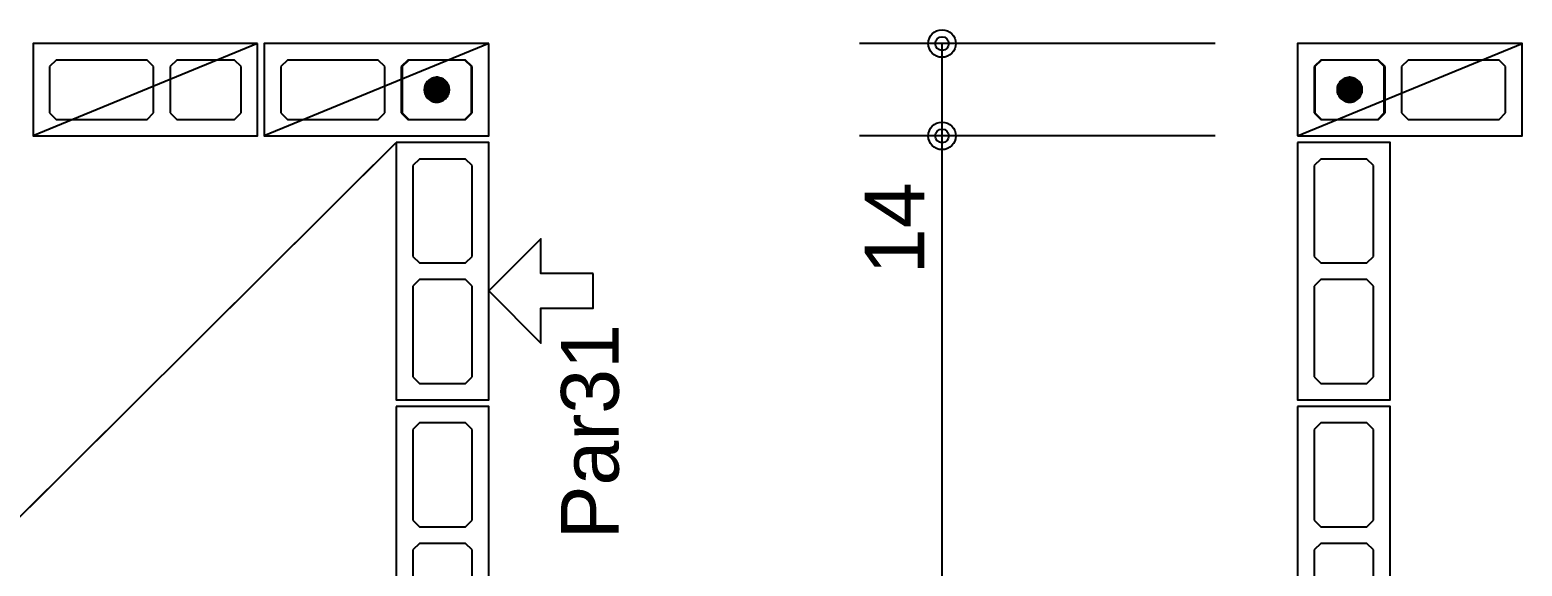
# Model space of a CAD drawing. Extents: x 0 to 119, y 0 to 84.
# Drawn here: x 31.32 to 35.84, y 59.116 to 60.742 of the extents above; entities that cross this region are included whole.
import ezdxf

# ---------------------------------------------------------------- set-up
doc = ezdxf.new("R2010")
doc.units = 0
doc.header["$MEASUREMENT"] = 0
doc.linetypes.add('ESTILO_TQS_0005', pattern=[0.4, 0.3, -0.1])
for name, color, linetype in [('27', 250, 'CONTINUOUS'), ('29', 9, 'CONTINUOUS'), ('3', 7, 'CONTINUOUS'), ('35', 255, 'CONTINUOUS'), ('45', 7, 'CONTINUOUS')]:
    doc.layers.add(name, color=color, linetype=linetype)
doc.styles.add('TQS_ARIAL', font='arial.ttf')

msp = doc.modelspace()

# ---------------------------------------------------------------- linework, layer by layer
at = {"layer": '27', "color": 250, "linetype": 'ESTILO_TQS_0005'}
for points in [[(31.69525, 60.63055), (31.67525, 60.65055), (31.40025, 60.65055), (31.38025, 60.63055), (31.38025, 60.49055), (31.40025, 60.47055), (31.67525, 60.47055), (31.69525, 60.49055), (31.69525, 60.63055)], [(31.96025, 60.63055), (31.94025, 60.65055), (31.76525, 60.65055), (31.74525, 60.63055), (31.74525, 60.49055), (31.76525, 60.47055), (31.94025, 60.47055), (31.96025, 60.49055), (31.96025, 60.63055)], [(32.39525, 60.63055), (32.37525, 60.65055), (32.10025, 60.65055), (32.08025, 60.63055), (32.08025, 60.49055), (32.10025, 60.47055), (32.37525, 60.47055), (32.39525, 60.49055), (32.39525, 60.63055)], [(32.66025, 60.63055), (32.64025, 60.65055), (32.46525, 60.65055), (32.44525, 60.63055), (32.44525, 60.49055), (32.46525, 60.47055), (32.64025, 60.47055), (32.66025, 60.49055), (32.66025, 60.63055)], [(35.210294, 60.49055), (35.230294, 60.47055), (35.405294, 60.47055), (35.425294, 60.49055), (35.425294, 60.63055), (35.405294, 60.65055), (35.230294, 60.65055), (35.210294, 60.63055), (35.210294, 60.49055)], [(35.475294, 60.49055), (35.495294, 60.47055), (35.770294, 60.47055), (35.790294, 60.49055), (35.790294, 60.63055), (35.770294, 60.65055), (35.495294, 60.65055), (35.475294, 60.63055), (35.475294, 60.49055)], [(32.50025, 60.35055), (32.48025, 60.33055), (32.48025, 60.05555), (32.50025, 60.03555), (32.64025, 60.03555), (32.66025, 60.05555), (32.66025, 60.33055), (32.64025, 60.35055), (32.50025, 60.35055)], [(35.230294, 60.35055), (35.210294, 60.33055), (35.210294, 60.05555), (35.230294, 60.03555), (35.370294, 60.03555), (35.390294, 60.05555), (35.390294, 60.33055), (35.370294, 60.35055), (35.230294, 60.35055)], [(32.50025, 59.98555), (32.48025, 59.96555), (32.48025, 59.69055), (32.50025, 59.67055), (32.64025, 59.67055), (32.66025, 59.69055), (32.66025, 59.96555), (32.64025, 59.98555), (32.50025, 59.98555)], [(35.230294, 59.98555), (35.210294, 59.96555), (35.210294, 59.69055), (35.230294, 59.67055), (35.370294, 59.67055), (35.390294, 59.69055), (35.390294, 59.96555), (35.370294, 59.98555), (35.230294, 59.98555)], [(32.50025, 59.55055), (32.48025, 59.53055), (32.48025, 59.25555), (32.50025, 59.23555), (32.64025, 59.23555), (32.66025, 59.25555), (32.66025, 59.53055), (32.64025, 59.55055), (32.50025, 59.55055)], [(35.230294, 59.55055), (35.210294, 59.53055), (35.210294, 59.25555), (35.230294, 59.23555), (35.370294, 59.23555), (35.390294, 59.25555), (35.390294, 59.53055), (35.370294, 59.55055), (35.230294, 59.55055)], [(32.50025, 59.18555), (32.48025, 59.16555), (32.48025, 58.89055), (32.50025, 58.87055), (32.64025, 58.87055), (32.66025, 58.89055), (32.66025, 59.16555), (32.64025, 59.18555), (32.50025, 59.18555)], [(35.230294, 59.18555), (35.210294, 59.16555), (35.210294, 58.89055), (35.230294, 58.87055), (35.370294, 58.87055), (35.390294, 58.89055), (35.390294, 59.16555), (35.370294, 59.18555), (35.230294, 59.18555)]]:
    msp.add_lwpolyline(points, dxfattribs=at)
at = {"layer": '29', "color": 9, "linetype": 'Continuous'}
msp.add_line((28.61025, 56.60055), (32.43025, 60.40055), dxfattribs=at)
at = {"layer": '3', "color": 7, "linetype": 'Continuous'}
for p, q in [((32.01025, 60.70055), (31.33025, 60.42055)), ((32.71025, 60.70055), (32.03025, 60.42055)), ((35.160294, 60.42055), (35.840294, 60.70055)), ((32.46775, 60.65055), (32.44775, 60.63055)), ((32.44775, 60.63055), (32.44775, 60.49055)), ((32.63775, 60.65055), (32.46775, 60.65055)), ((32.65775, 60.63055), (32.63775, 60.65055)), ((32.65775, 60.49055), (32.65775, 60.63055)), ((35.232794, 60.65055), (35.212794, 60.63055)), ((35.212794, 60.63055), (35.212794, 60.49055)), ((35.402794, 60.65055), (35.232794, 60.65055)), ((35.422794, 60.63055), (35.402794, 60.65055)), ((35.422794, 60.49055), (35.422794, 60.63055)), ((32.44775, 60.49055), (32.46775, 60.47055)), ((32.63775, 60.47055), (32.65775, 60.49055)), ((35.212794, 60.49055), (35.232794, 60.47055)), ((35.402794, 60.47055), (35.422794, 60.49055)), ((32.46775, 60.47055), (32.63775, 60.47055)), ((35.232794, 60.47055), (35.402794, 60.47055))]:
    msp.add_line(p, q, dxfattribs=at)
for points in [[(32.01025, 60.70055), (31.33025, 60.70055), (31.33025, 60.42055), (32.01025, 60.42055), (32.01025, 60.70055)], [(32.71025, 60.70055), (32.03025, 60.70055), (32.03025, 60.42055), (32.71025, 60.42055), (32.71025, 60.70055)], [(35.160294, 60.42055), (35.840294, 60.42055), (35.840294, 60.70055), (35.160294, 60.70055), (35.160294, 60.42055)], [(32.55335, 60.56055), (32.553347, 60.560489), (32.553338, 60.560429), (32.553322, 60.56037), (32.553301, 60.560313), (32.553275, 60.560259), (32.553242, 60.560207), (32.553205, 60.560159), (32.553163, 60.560115), (32.553117, 60.560076), (32.553067, 60.560041), (32.553014, 60.560011), (32.552958, 60.559987), (32.5529, 60.559969), (32.552841, 60.559957), (32.55278, 60.559951), (32.55272, 60.559951), (32.552659, 60.559957), (32.5526, 60.559969), (32.552542, 60.559987), (32.552486, 60.560011), (32.552433, 60.560041), (32.552383, 60.560076), (32.552337, 60.560115), (32.552295, 60.560159), (32.552258, 60.560207), (32.552225, 60.560259), (32.552199, 60.560313), (32.552178, 60.56037), (32.552162, 60.560429), (32.552153, 60.560489), (32.55215, 60.56055), (32.59055, 60.56055), (32.590356, 60.564374), (32.589776, 60.568159), (32.588816, 60.571866), (32.587487, 60.575457), (32.5858, 60.578894), (32.583775, 60.582144), (32.581431, 60.585172), (32.578793, 60.587947), (32.575888, 60.590441), (32.572745, 60.592629), (32.569397, 60.594487), (32.565878, 60.595997), (32.562225, 60.597143), (32.558474, 60.597914), (32.554665, 60.598301), (32.550835, 60.598301), (32.547026, 60.597914), (32.543275, 60.597143), (32.539622, 60.595997), (32.536103, 60.594487), (32.532755, 60.592629), (32.529612, 60.590441), (32.526707, 60.587947), (32.524069, 60.585172), (32.521725, 60.582144), (32.5197, 60.578894), (32.518013, 60.575457), (32.516684, 60.571866), (32.515724, 60.568159), (32.515144, 60.564374), (32.51495, 60.56055), (32.55335, 60.56055)], [(35.318394, 60.56055), (35.318391, 60.560489), (35.318382, 60.560429), (35.318367, 60.56037), (35.318346, 60.560313), (35.318319, 60.560259), (35.318287, 60.560207), (35.31825, 60.560159), (35.318208, 60.560115), (35.318162, 60.560076), (35.318112, 60.560041), (35.318059, 60.560011), (35.318003, 60.559987), (35.317945, 60.559969), (35.317885, 60.559957), (35.317825, 60.559951), (35.317764, 60.559951), (35.317703, 60.559957), (35.317644, 60.559969), (35.317586, 60.559987), (35.31753, 60.560011), (35.317477, 60.560041), (35.317427, 60.560076), (35.317381, 60.560115), (35.317339, 60.560159), (35.317302, 60.560207), (35.31727, 60.560259), (35.317243, 60.560313), (35.317222, 60.56037), (35.317207, 60.560429), (35.317197, 60.560489), (35.317194, 60.56055), (35.355594, 60.56055), (35.3554, 60.564374), (35.354821, 60.568159), (35.353861, 60.571866), (35.352531, 60.575457), (35.350845, 60.578894), (35.348819, 60.582144), (35.346475, 60.585172), (35.343837, 60.587947), (35.340932, 60.590441), (35.337789, 60.592629), (35.334441, 60.594487), (35.330922, 60.595997), (35.327269, 60.597143), (35.323518, 60.597914), (35.319709, 60.598301), (35.31588, 60.598301), (35.31207, 60.597914), (35.30832, 60.597143), (35.304666, 60.595997), (35.301147, 60.594487), (35.297799, 60.592629), (35.294657, 60.590441), (35.291751, 60.587947), (35.289113, 60.585172), (35.286769, 60.582144), (35.284744, 60.578894), (35.283058, 60.575457), (35.281728, 60.571866), (35.280768, 60.568159), (35.280188, 60.564374), (35.279994, 60.56055), (35.318394, 60.56055)], [(32.55215, 60.56055), (32.552153, 60.560611), (32.552162, 60.560671), (32.552178, 60.56073), (32.552199, 60.560787), (32.552225, 60.560841), (32.552258, 60.560893), (32.552295, 60.560941), (32.552337, 60.560985), (32.552383, 60.561024), (32.552433, 60.561059), (32.552486, 60.561089), (32.552542, 60.561113), (32.5526, 60.561131), (32.552659, 60.561143), (32.55272, 60.561149), (32.55278, 60.561149), (32.552841, 60.561143), (32.5529, 60.561131), (32.552958, 60.561113), (32.553014, 60.561089), (32.553067, 60.561059), (32.553117, 60.561024), (32.553163, 60.560985), (32.553205, 60.560941), (32.553242, 60.560893), (32.553275, 60.560841), (32.553301, 60.560787), (32.553322, 60.56073), (32.553338, 60.560671), (32.553347, 60.560611), (32.55335, 60.56055), (32.51495, 60.56055), (32.515144, 60.556726), (32.515724, 60.552941), (32.516684, 60.549234), (32.518013, 60.545643), (32.5197, 60.542206), (32.521725, 60.538956), (32.524069, 60.535928), (32.526707, 60.533153), (32.529612, 60.530659), (32.532755, 60.528471), (32.536103, 60.526613), (32.539622, 60.525103), (32.543275, 60.523957), (32.547026, 60.523186), (32.550835, 60.522799), (32.554665, 60.522799), (32.558474, 60.523186), (32.562225, 60.523957), (32.565878, 60.525103), (32.569397, 60.526613), (32.572745, 60.528471), (32.575888, 60.530659), (32.578793, 60.533153), (32.581431, 60.535928), (32.583775, 60.538956), (32.5858, 60.542206), (32.587487, 60.545643), (32.588816, 60.549234), (32.589776, 60.552941), (32.590356, 60.556726), (32.59055, 60.56055), (32.55215, 60.56055)], [(35.317194, 60.56055), (35.317197, 60.560611), (35.317207, 60.560671), (35.317222, 60.56073), (35.317243, 60.560787), (35.31727, 60.560841), (35.317302, 60.560893), (35.317339, 60.560941), (35.317381, 60.560985), (35.317427, 60.561024), (35.317477, 60.561059), (35.31753, 60.561089), (35.317586, 60.561113), (35.317644, 60.561131), (35.317703, 60.561143), (35.317764, 60.561149), (35.317825, 60.561149), (35.317885, 60.561143), (35.317945, 60.561131), (35.318003, 60.561113), (35.318059, 60.561089), (35.318112, 60.561059), (35.318162, 60.561024), (35.318208, 60.560985), (35.31825, 60.560941), (35.318287, 60.560893), (35.318319, 60.560841), (35.318346, 60.560787), (35.318367, 60.56073), (35.318382, 60.560671), (35.318391, 60.560611), (35.318394, 60.56055), (35.279994, 60.56055), (35.280188, 60.556726), (35.280768, 60.552941), (35.281728, 60.549234), (35.283058, 60.545643), (35.284744, 60.542206), (35.286769, 60.538956), (35.289113, 60.535928), (35.291751, 60.533153), (35.294657, 60.530659), (35.297799, 60.528471), (35.301147, 60.526613), (35.304666, 60.525103), (35.30832, 60.523957), (35.31207, 60.523186), (35.31588, 60.522799), (35.319709, 60.522799), (35.323518, 60.523186), (35.327269, 60.523957), (35.330922, 60.525103), (35.334441, 60.526613), (35.337789, 60.528471), (35.340932, 60.530659), (35.343837, 60.533153), (35.346475, 60.535928), (35.348819, 60.538956), (35.350845, 60.542206), (35.352531, 60.545643), (35.353861, 60.549234), (35.354821, 60.552941), (35.3554, 60.556726), (35.355594, 60.56055), (35.317194, 60.56055)], [(32.43025, 60.40055), (32.43025, 59.62055), (32.71025, 59.62055), (32.71025, 60.40055), (32.43025, 60.40055)], [(35.160294, 60.40055), (35.160294, 59.62055), (35.440294, 59.62055), (35.440294, 60.40055), (35.160294, 60.40055)], [(33.026197, 60.003343), (32.868224, 60.003343), (32.868224, 60.108659), (32.71025, 59.950685), (32.868224, 59.792711), (32.868224, 59.898027), (33.026197, 59.898027), (33.026197, 60.003343)], [(32.43025, 59.60055), (32.43025, 58.82055), (32.71025, 58.82055), (32.71025, 59.60055), (32.43025, 59.60055)], [(35.160294, 59.60055), (35.160294, 58.82055), (35.440294, 58.82055), (35.440294, 59.60055), (35.160294, 59.60055)]]:
    msp.add_lwpolyline(points, dxfattribs=at)
for centre in [(32.55275, 60.56055), (35.317794, 60.56055)]:
    msp.add_circle(centre, 0.0372, dxfattribs=at)
for points in [[(32.55335, 60.56055), (32.516684, 60.571866), (32.515724, 60.568159)], [(32.55335, 60.56055), (32.518013, 60.575457), (32.516684, 60.571866)], [(32.55335, 60.56055), (32.5197, 60.578894), (32.518013, 60.575457)], [(32.55335, 60.56055), (32.521725, 60.582144), (32.5197, 60.578894)], [(32.55335, 60.56055), (32.524069, 60.585172), (32.521725, 60.582144)], [(32.55335, 60.56055), (32.526707, 60.587947), (32.524069, 60.585172)], [(32.55335, 60.56055), (32.529612, 60.590441), (32.526707, 60.587947)], [(32.55335, 60.56055), (32.532755, 60.592629), (32.529612, 60.590441)], [(32.55335, 60.56055), (32.536103, 60.594487), (32.532755, 60.592629)], [(32.55335, 60.56055), (32.539622, 60.595997), (32.536103, 60.594487)], [(32.55335, 60.56055), (32.543275, 60.597143), (32.539622, 60.595997)], [(32.55335, 60.56055), (32.547026, 60.597914), (32.543275, 60.597143)], [(32.55335, 60.56055), (32.550835, 60.598301), (32.547026, 60.597914)], [(32.55335, 60.56055), (32.554665, 60.598301), (32.550835, 60.598301)], [(32.59055, 60.56055), (32.554665, 60.598301), (32.55335, 60.56055)], [(32.59055, 60.56055), (32.558474, 60.597914), (32.554665, 60.598301)], [(32.59055, 60.56055), (32.562225, 60.597143), (32.558474, 60.597914)], [(32.59055, 60.56055), (32.565878, 60.595997), (32.562225, 60.597143)], [(32.59055, 60.56055), (32.569397, 60.594487), (32.565878, 60.595997)], [(32.59055, 60.56055), (32.572745, 60.592629), (32.569397, 60.594487)], [(32.59055, 60.56055), (32.575888, 60.590441), (32.572745, 60.592629)], [(32.59055, 60.56055), (32.578793, 60.587947), (32.575888, 60.590441)], [(32.59055, 60.56055), (32.581431, 60.585172), (32.578793, 60.587947)], [(32.59055, 60.56055), (32.583775, 60.582144), (32.581431, 60.585172)], [(32.59055, 60.56055), (32.5858, 60.578894), (32.583775, 60.582144)], [(32.59055, 60.56055), (32.587487, 60.575457), (32.5858, 60.578894)], [(32.59055, 60.56055), (32.588816, 60.571866), (32.587487, 60.575457)], [(32.59055, 60.56055), (32.589776, 60.568159), (32.588816, 60.571866)], [(35.318394, 60.56055), (35.281728, 60.571866), (35.280768, 60.568159)], [(35.318394, 60.56055), (35.283058, 60.575457), (35.281728, 60.571866)], [(35.318394, 60.56055), (35.284744, 60.578894), (35.283058, 60.575457)], [(35.318394, 60.56055), (35.286769, 60.582144), (35.284744, 60.578894)], [(35.318394, 60.56055), (35.289113, 60.585172), (35.286769, 60.582144)], [(35.318394, 60.56055), (35.291751, 60.587947), (35.289113, 60.585172)], [(35.318394, 60.56055), (35.294657, 60.590441), (35.291751, 60.587947)], [(35.318394, 60.56055), (35.297799, 60.592629), (35.294657, 60.590441)], [(35.318394, 60.56055), (35.301147, 60.594487), (35.297799, 60.592629)], [(35.318394, 60.56055), (35.304666, 60.595997), (35.301147, 60.594487)], [(35.318394, 60.56055), (35.30832, 60.597143), (35.304666, 60.595997)], [(35.318394, 60.56055), (35.31207, 60.597914), (35.30832, 60.597143)], [(35.318394, 60.56055), (35.31588, 60.598301), (35.31207, 60.597914)], [(35.318394, 60.56055), (35.319709, 60.598301), (35.31588, 60.598301)], [(35.355594, 60.56055), (35.319709, 60.598301), (35.318394, 60.56055)], [(35.355594, 60.56055), (35.323518, 60.597914), (35.319709, 60.598301)], [(35.355594, 60.56055), (35.327269, 60.597143), (35.323518, 60.597914)], [(35.355594, 60.56055), (35.330922, 60.595997), (35.327269, 60.597143)], [(35.355594, 60.56055), (35.334441, 60.594487), (35.330922, 60.595997)], [(35.355594, 60.56055), (35.337789, 60.592629), (35.334441, 60.594487)], [(35.355594, 60.56055), (35.340932, 60.590441), (35.337789, 60.592629)], [(35.355594, 60.56055), (35.343837, 60.587947), (35.340932, 60.590441)], [(35.355594, 60.56055), (35.346475, 60.585172), (35.343837, 60.587947)], [(35.355594, 60.56055), (35.348819, 60.582144), (35.346475, 60.585172)], [(35.355594, 60.56055), (35.350845, 60.578894), (35.348819, 60.582144)], [(35.355594, 60.56055), (35.352531, 60.575457), (35.350845, 60.578894)], [(35.355594, 60.56055), (35.353861, 60.571866), (35.352531, 60.575457)], [(35.355594, 60.56055), (35.354821, 60.568159), (35.353861, 60.571866)], [(32.55335, 60.56055), (32.515144, 60.564374), (32.51495, 60.56055)], [(32.55215, 60.56055), (32.51495, 60.56055), (32.515144, 60.556726)], [(32.55335, 60.56055), (32.515724, 60.568159), (32.515144, 60.564374)], [(32.55215, 60.56055), (32.515144, 60.556726), (32.515724, 60.552941)], [(32.55215, 60.56055), (32.515724, 60.552941), (32.516684, 60.549234)], [(32.55215, 60.56055), (32.516684, 60.549234), (32.518013, 60.545643)], [(32.55215, 60.56055), (32.518013, 60.545643), (32.5197, 60.542206)], [(32.55215, 60.56055), (32.5197, 60.542206), (32.521725, 60.538956)], [(32.55215, 60.56055), (32.521725, 60.538956), (32.524069, 60.535928)], [(32.55215, 60.56055), (32.524069, 60.535928), (32.526707, 60.533153)], [(32.55215, 60.56055), (32.526707, 60.533153), (32.529612, 60.530659)], [(32.55215, 60.56055), (32.529612, 60.530659), (32.532755, 60.528471)], [(32.55215, 60.56055), (32.532755, 60.528471), (32.536103, 60.526613)], [(32.55215, 60.56055), (32.536103, 60.526613), (32.539622, 60.525103)], [(32.55215, 60.56055), (32.539622, 60.525103), (32.543275, 60.523957)], [(32.55215, 60.56055), (32.543275, 60.523957), (32.547026, 60.523186)], [(32.55215, 60.56055), (32.547026, 60.523186), (32.550835, 60.522799)], [(32.55215, 60.56055), (32.550835, 60.522799), (32.554665, 60.522799)], [(32.552383, 60.561024), (32.552178, 60.56073), (32.55215, 60.56055)], [(32.552383, 60.561024), (32.55215, 60.56055), (32.55215, 60.56055)], [(32.552383, 60.561024), (32.55215, 60.56055), (32.55215, 60.56055)], [(32.552383, 60.561024), (32.55215, 60.56055), (32.55215, 60.56055)], [(32.552383, 60.561024), (32.55215, 60.56055), (32.55215, 60.56055)], [(32.552383, 60.561024), (32.55215, 60.56055), (32.55215, 60.56055)], [(32.552383, 60.561024), (32.55215, 60.56055), (32.55215, 60.56055)], [(32.552383, 60.561024), (32.55215, 60.56055), (32.55215, 60.56055)], [(32.552383, 60.561024), (32.55215, 60.56055), (32.55215, 60.56055)], [(32.552383, 60.561024), (32.55215, 60.56055), (32.55215, 60.56055)], [(32.552383, 60.561024), (32.55215, 60.56055), (32.55215, 60.56055)], [(32.552383, 60.561024), (32.55215, 60.56055), (32.55215, 60.56055)], [(32.552383, 60.561024), (32.55215, 60.56055), (32.55215, 60.56055)], [(32.552383, 60.561024), (32.55215, 60.56055), (32.55215, 60.56055)], [(32.552383, 60.561024), (32.55215, 60.56055), (32.55215, 60.56055)], [(32.552383, 60.561024), (32.55215, 60.56055), (32.55215, 60.56055)], [(32.552383, 60.561024), (32.55215, 60.56055), (32.55215, 60.56055)], [(32.552383, 60.561024), (32.55215, 60.56055), (32.55215, 60.56055)], [(32.552383, 60.561024), (32.55215, 60.56055), (32.55215, 60.56055)], [(32.552383, 60.561024), (32.55215, 60.56055), (32.55215, 60.56055)], [(32.552383, 60.561024), (32.55215, 60.56055), (32.55215, 60.56055)], [(32.552383, 60.561024), (32.55215, 60.56055), (32.55215, 60.56055)], [(32.552383, 60.561024), (32.55215, 60.56055), (32.55215, 60.56055)], [(32.55215, 60.56055), (32.554665, 60.522799), (32.59055, 60.56055)], [(32.552383, 60.561024), (32.552225, 60.560841), (32.552178, 60.56073)], [(32.552383, 60.561024), (32.552258, 60.560893), (32.552225, 60.560841)], [(32.552383, 60.561024), (32.552295, 60.560941), (32.552258, 60.560893)], [(32.552383, 60.561024), (32.552337, 60.560985), (32.552295, 60.560941)], [(32.552383, 60.561024), (32.552383, 60.561024), (32.552337, 60.560985)], [(32.552383, 60.561024), (32.552337, 60.560985), (32.552337, 60.560985)], [(32.552383, 60.561024), (32.552383, 60.561024), (32.552383, 60.561024)], [(32.55335, 60.56055), (32.553117, 60.560076), (32.553117, 60.560076)], [(32.55335, 60.56055), (32.553117, 60.560076), (32.553117, 60.560076)], [(32.55335, 60.56055), (32.553117, 60.560076), (32.553163, 60.560115)], [(32.55335, 60.56055), (32.553163, 60.560115), (32.553163, 60.560115)], [(32.55335, 60.56055), (32.553163, 60.560115), (32.553205, 60.560159)], [(32.55335, 60.56055), (32.553205, 60.560159), (32.553242, 60.560207)], [(32.55335, 60.56055), (32.553242, 60.560207), (32.553275, 60.560259)], [(32.55335, 60.56055), (32.553275, 60.560259), (32.553322, 60.56037)], [(32.55335, 60.56055), (32.553322, 60.56037), (32.55335, 60.56055)], [(32.55335, 60.56055), (32.55335, 60.56055), (32.55335, 60.56055)], [(32.55335, 60.56055), (32.55335, 60.56055), (32.55335, 60.56055)], [(32.55335, 60.56055), (32.55335, 60.56055), (32.55335, 60.56055)], [(32.55335, 60.56055), (32.55335, 60.56055), (32.55335, 60.56055)], [(32.55335, 60.56055), (32.55335, 60.56055), (32.55335, 60.56055)], [(32.55335, 60.56055), (32.55335, 60.56055), (32.55335, 60.56055)], [(32.55335, 60.56055), (32.55335, 60.56055), (32.55335, 60.56055)], [(32.55335, 60.56055), (32.55335, 60.56055), (32.55335, 60.56055)], [(32.55335, 60.56055), (32.55335, 60.56055), (32.55335, 60.56055)], [(32.55335, 60.56055), (32.55335, 60.56055), (32.55335, 60.56055)], [(32.55335, 60.56055), (32.55335, 60.56055), (32.55335, 60.56055)], [(32.55335, 60.56055), (32.55335, 60.56055), (32.55335, 60.56055)], [(32.55335, 60.56055), (32.55335, 60.56055), (32.55335, 60.56055)], [(32.55335, 60.56055), (32.55335, 60.56055), (32.55335, 60.56055)], [(32.55335, 60.56055), (32.55335, 60.56055), (32.55335, 60.56055)], [(32.55335, 60.56055), (32.55335, 60.56055), (32.55335, 60.56055)], [(32.55335, 60.56055), (32.55335, 60.56055), (32.55335, 60.56055)], [(32.55335, 60.56055), (32.55335, 60.56055), (32.55335, 60.56055)], [(32.55335, 60.56055), (32.55335, 60.56055), (32.55335, 60.56055)], [(32.55335, 60.56055), (32.55335, 60.56055), (32.55335, 60.56055)], [(32.55335, 60.56055), (32.55335, 60.56055), (32.55335, 60.56055)], [(32.59055, 60.56055), (32.554665, 60.522799), (32.558474, 60.523186)], [(32.59055, 60.56055), (32.558474, 60.523186), (32.562225, 60.523957)], [(32.59055, 60.56055), (32.562225, 60.523957), (32.565878, 60.525103)], [(32.59055, 60.56055), (32.565878, 60.525103), (32.569397, 60.526613)], [(32.59055, 60.56055), (32.569397, 60.526613), (32.572745, 60.528471)], [(32.59055, 60.56055), (32.572745, 60.528471), (32.575888, 60.530659)], [(32.59055, 60.56055), (32.575888, 60.530659), (32.578793, 60.533153)], [(32.59055, 60.56055), (32.578793, 60.533153), (32.581431, 60.535928)], [(32.59055, 60.56055), (32.581431, 60.535928), (32.583775, 60.538956)], [(32.59055, 60.56055), (32.583775, 60.538956), (32.5858, 60.542206)], [(32.59055, 60.56055), (32.5858, 60.542206), (32.587487, 60.545643)], [(32.59055, 60.56055), (32.587487, 60.545643), (32.588816, 60.549234)], [(32.59055, 60.56055), (32.588816, 60.549234), (32.589776, 60.552941)], [(32.59055, 60.56055), (32.590356, 60.564374), (32.589776, 60.568159)], [(32.59055, 60.56055), (32.589776, 60.552941), (32.590356, 60.556726)], [(35.318394, 60.56055), (35.280188, 60.564374), (35.279994, 60.56055)], [(35.317194, 60.56055), (35.279994, 60.56055), (35.280188, 60.556726)], [(35.318394, 60.56055), (35.280768, 60.568159), (35.280188, 60.564374)], [(35.317194, 60.56055), (35.280188, 60.556726), (35.280768, 60.552941)], [(35.317194, 60.56055), (35.280768, 60.552941), (35.281728, 60.549234)], [(35.317194, 60.56055), (35.281728, 60.549234), (35.283058, 60.545643)], [(35.317194, 60.56055), (35.283058, 60.545643), (35.284744, 60.542206)], [(35.317194, 60.56055), (35.284744, 60.542206), (35.286769, 60.538956)], [(35.317194, 60.56055), (35.286769, 60.538956), (35.289113, 60.535928)], [(35.317194, 60.56055), (35.289113, 60.535928), (35.291751, 60.533153)], [(35.317194, 60.56055), (35.291751, 60.533153), (35.294657, 60.530659)], [(35.317194, 60.56055), (35.294657, 60.530659), (35.297799, 60.528471)], [(35.317194, 60.56055), (35.297799, 60.528471), (35.301147, 60.526613)], [(35.317194, 60.56055), (35.301147, 60.526613), (35.304666, 60.525103)], [(35.317194, 60.56055), (35.304666, 60.525103), (35.30832, 60.523957)], [(35.317194, 60.56055), (35.30832, 60.523957), (35.31207, 60.523186)], [(35.317194, 60.56055), (35.31207, 60.523186), (35.31588, 60.522799)], [(35.317194, 60.56055), (35.31588, 60.522799), (35.319709, 60.522799)], [(35.317427, 60.561024), (35.317222, 60.56073), (35.317194, 60.56055)], [(35.317427, 60.561024), (35.317194, 60.56055), (35.317194, 60.56055)], [(35.317427, 60.561024), (35.317194, 60.56055), (35.317194, 60.56055)], [(35.317427, 60.561024), (35.317194, 60.56055), (35.317194, 60.56055)], [(35.317427, 60.561024), (35.317194, 60.56055), (35.317194, 60.56055)], [(35.317427, 60.561024), (35.317194, 60.56055), (35.317194, 60.56055)], [(35.317427, 60.561024), (35.317194, 60.56055), (35.317194, 60.56055)], [(35.317427, 60.561024), (35.317194, 60.56055), (35.317194, 60.56055)], [(35.317427, 60.561024), (35.317194, 60.56055), (35.317194, 60.56055)], [(35.317427, 60.561024), (35.317194, 60.56055), (35.317194, 60.56055)], [(35.317427, 60.561024), (35.317194, 60.56055), (35.317194, 60.56055)], [(35.317427, 60.561024), (35.317194, 60.56055), (35.317194, 60.56055)], [(35.317427, 60.561024), (35.317194, 60.56055), (35.317194, 60.56055)], [(35.317427, 60.561024), (35.317194, 60.56055), (35.317194, 60.56055)], [(35.317427, 60.561024), (35.317194, 60.56055), (35.317194, 60.56055)], [(35.317427, 60.561024), (35.317194, 60.56055), (35.317194, 60.56055)], [(35.317427, 60.561024), (35.317194, 60.56055), (35.317194, 60.56055)], [(35.317427, 60.561024), (35.317194, 60.56055), (35.317194, 60.56055)], [(35.317427, 60.561024), (35.317194, 60.56055), (35.317194, 60.56055)], [(35.317427, 60.561024), (35.317194, 60.56055), (35.317194, 60.56055)], [(35.317427, 60.561024), (35.317194, 60.56055), (35.317194, 60.56055)], [(35.317427, 60.561024), (35.317194, 60.56055), (35.317194, 60.56055)], [(35.317427, 60.561024), (35.317194, 60.56055), (35.317194, 60.56055)], [(35.317194, 60.56055), (35.319709, 60.522799), (35.355594, 60.56055)], [(35.317427, 60.561024), (35.31727, 60.560841), (35.317222, 60.56073)], [(35.317427, 60.561024), (35.317302, 60.560893), (35.31727, 60.560841)], [(35.317427, 60.561024), (35.317339, 60.560941), (35.317302, 60.560893)], [(35.317427, 60.561024), (35.317381, 60.560985), (35.317339, 60.560941)], [(35.317427, 60.561024), (35.317427, 60.561024), (35.317381, 60.560985)], [(35.317427, 60.561024), (35.317381, 60.560985), (35.317381, 60.560985)], [(35.317427, 60.561024), (35.317427, 60.561024), (35.317427, 60.561024)], [(35.318394, 60.56055), (35.318162, 60.560076), (35.318162, 60.560076)], [(35.318394, 60.56055), (35.318162, 60.560076), (35.318162, 60.560076)], [(35.318394, 60.56055), (35.318162, 60.560076), (35.318208, 60.560115)], [(35.318394, 60.56055), (35.318208, 60.560115), (35.318208, 60.560115)], [(35.318394, 60.56055), (35.318208, 60.560115), (35.31825, 60.560159)], [(35.318394, 60.56055), (35.31825, 60.560159), (35.318287, 60.560207)], [(35.318394, 60.56055), (35.318287, 60.560207), (35.318319, 60.560259)], [(35.318394, 60.56055), (35.318319, 60.560259), (35.318367, 60.56037)], [(35.318394, 60.56055), (35.318367, 60.56037), (35.318394, 60.56055)], [(35.318394, 60.56055), (35.318394, 60.56055), (35.318394, 60.56055)], [(35.318394, 60.56055), (35.318394, 60.56055), (35.318394, 60.56055)], [(35.318394, 60.56055), (35.318394, 60.56055), (35.318394, 60.56055)], [(35.318394, 60.56055), (35.318394, 60.56055), (35.318394, 60.56055)], [(35.318394, 60.56055), (35.318394, 60.56055), (35.318394, 60.56055)], [(35.318394, 60.56055), (35.318394, 60.56055), (35.318394, 60.56055)], [(35.318394, 60.56055), (35.318394, 60.56055), (35.318394, 60.56055)], [(35.318394, 60.56055), (35.318394, 60.56055), (35.318394, 60.56055)], [(35.318394, 60.56055), (35.318394, 60.56055), (35.318394, 60.56055)], [(35.318394, 60.56055), (35.318394, 60.56055), (35.318394, 60.56055)], [(35.318394, 60.56055), (35.318394, 60.56055), (35.318394, 60.56055)], [(35.318394, 60.56055), (35.318394, 60.56055), (35.318394, 60.56055)], [(35.318394, 60.56055), (35.318394, 60.56055), (35.318394, 60.56055)], [(35.318394, 60.56055), (35.318394, 60.56055), (35.318394, 60.56055)], [(35.318394, 60.56055), (35.318394, 60.56055), (35.318394, 60.56055)], [(35.318394, 60.56055), (35.318394, 60.56055), (35.318394, 60.56055)], [(35.318394, 60.56055), (35.318394, 60.56055), (35.318394, 60.56055)], [(35.318394, 60.56055), (35.318394, 60.56055), (35.318394, 60.56055)], [(35.318394, 60.56055), (35.318394, 60.56055), (35.318394, 60.56055)], [(35.318394, 60.56055), (35.318394, 60.56055), (35.318394, 60.56055)], [(35.318394, 60.56055), (35.318394, 60.56055), (35.318394, 60.56055)], [(35.355594, 60.56055), (35.319709, 60.522799), (35.323518, 60.523186)], [(35.355594, 60.56055), (35.323518, 60.523186), (35.327269, 60.523957)], [(35.355594, 60.56055), (35.327269, 60.523957), (35.330922, 60.525103)], [(35.355594, 60.56055), (35.330922, 60.525103), (35.334441, 60.526613)], [(35.355594, 60.56055), (35.334441, 60.526613), (35.337789, 60.528471)], [(35.355594, 60.56055), (35.337789, 60.528471), (35.340932, 60.530659)], [(35.355594, 60.56055), (35.340932, 60.530659), (35.343837, 60.533153)], [(35.355594, 60.56055), (35.343837, 60.533153), (35.346475, 60.535928)], [(35.355594, 60.56055), (35.346475, 60.535928), (35.348819, 60.538956)], [(35.355594, 60.56055), (35.348819, 60.538956), (35.350845, 60.542206)], [(35.355594, 60.56055), (35.350845, 60.542206), (35.352531, 60.545643)], [(35.355594, 60.56055), (35.352531, 60.545643), (35.353861, 60.549234)], [(35.355594, 60.56055), (35.353861, 60.549234), (35.354821, 60.552941)], [(35.355594, 60.56055), (35.3554, 60.564374), (35.354821, 60.568159)], [(35.355594, 60.56055), (35.354821, 60.552941), (35.3554, 60.556726)]]:
    msp.add_solid(points, dxfattribs=at)
at = {"layer": '35', "color": 255, "linetype": 'Continuous'}
for p, q in [((34.910294, 60.70055), (33.833113, 60.70055)), ((34.083113, 60.42055), (34.083113, 60.70055)), ((35.160294, 60.70055), (35.160294, 60.70055)), ((34.910294, 60.42055), (33.833113, 60.42055)), ((34.910294, 60.42055), (33.833113, 60.42055)), ((34.083113, 56.60055), (34.083113, 60.42055)), ((35.160294, 60.42055), (35.160294, 60.42055)), ((35.160294, 60.42055), (35.160294, 60.42055))]:
    msp.add_line(p, q, dxfattribs=at)
for centre, radius in [((34.083113, 60.70055), 0.041625), ((34.083113, 60.70055), 0.02075), ((34.083113, 60.42055), 0.041625), ((34.083113, 60.42055), 0.041625), ((34.083113, 60.42055), 0.02075), ((34.083113, 60.42055), 0.02075)]:
    msp.add_circle(centre, radius, dxfattribs=at)
at = {"layer": '45', "linetype": 'ESTILO_TQS_0005'}
msp.add_line((28.61025, 56.60055), (32.43025, 60.40055), dxfattribs=at)

# ---------------------------------------------------------------- texts
at = {"layer": '3', "color": 7, "linetype": 'Continuous', "style": 'TQS_ARIAL'}
msp.add_text('Par31', height=0.175, rotation=90, dxfattribs=at).set_placement((33.104, 59.197823))
at = {"layer": '35', "color": 255, "linetype": 'Continuous', "style": 'TQS_ARIAL'}
msp.add_text('14', height=0.18, rotation=90, dxfattribs=at).set_placement((34.029113, 60.00055))

doc.saveas('drawing.dxf')
